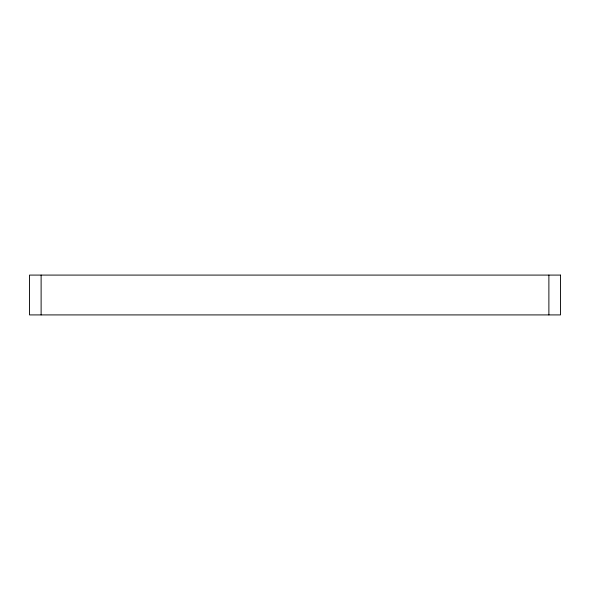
<?xml version="1.0" encoding="UTF-8"?>
<svg xmlns="http://www.w3.org/2000/svg" width="590" height="590" viewBox="0 0 590 590"><rect width="100%" height="100%" fill="white"/><g stroke="black" fill="none" stroke-linecap="round" stroke-linejoin="round"><path stroke-width="0.89" d="M548.884 275.088L548.884 314.913M41.116 275.088L41.116 314.913M560.5 275.088L29.5 275.088L29.5 314.913L560.5 314.913L560.5 275.088"/></g></svg>
